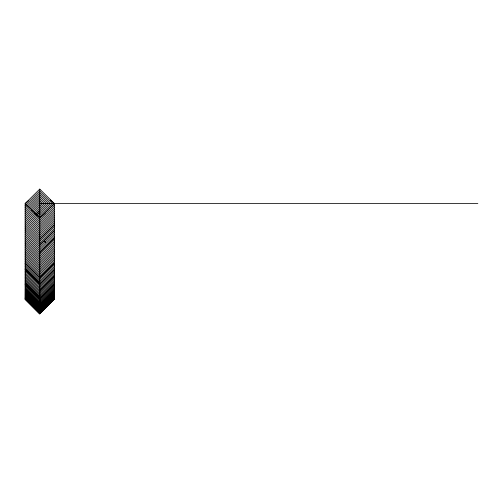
<?xml version="1.0" encoding="UTF-8"?>
<svg xmlns="http://www.w3.org/2000/svg" width="503" height="503" viewBox="0 0 503 503"><rect width="100%" height="100%" fill="white"/><g stroke="black" fill="none" stroke-linecap="round" stroke-linejoin="round"><path stroke-width="0.75" d="M39.756 307.823L54.355 293.243L39.756 307.817L25.15 293.243M54.355 294.129L39.756 308.71L25.15 294.129M54.355 294.953L39.756 309.534L25.15 294.953M54.355 295.714L39.756 310.301L25.15 295.714M54.355 296.412L39.756 311.005L25.15 296.412M54.355 297.04L39.756 311.634L25.15 297.04M39.756 312.2L54.355 297.6L39.756 312.193L25.15 297.6M54.355 298.09L39.756 312.684L25.15 298.09M54.355 298.499L39.756 313.099L25.15 298.499M39.756 313.426L54.355 298.826M41.378 311.866L39.756 313.488L25.15 298.826M46.785 306.459L48.948 304.296M39.756 313.727L54.355 299.071M39.756 313.828L25.15 299.228L39.756 313.891L54.355 299.228M39.756 290.495L54.355 275.965L39.756 290.489L25.15 275.965M54.355 277.442L39.756 291.973L25.15 277.442M54.355 278.895L39.756 293.425L25.15 278.895M54.355 280.309L39.756 294.846L25.15 280.309M54.355 281.693L39.756 296.229L25.15 281.693M39.756 297.581L25.15 283.038L39.756 297.581L54.355 283.038M54.355 285.616L39.756 300.165L25.15 285.616M54.355 286.848L39.756 301.398L25.15 286.848M54.355 288.03L39.756 302.592L25.15 288.03M39.756 303.737L25.15 289.175L39.756 303.73L54.355 289.175M39.756 304.831L54.355 290.269L39.756 304.831L25.15 290.269M39.756 305.881L54.355 291.312L39.756 305.881L25.15 291.312M39.756 306.88L25.15 292.306L39.756 306.874L54.355 292.306M39.756 210.336L35.424 214.624L39.756 210.336L44.082 214.624M39.756 212.247L36.505 215.466L39.756 212.247L43 215.466M37.587 216.296L39.756 214.152L41.919 216.296M38.674 217.126L39.756 216.057L40.837 217.126M39.756 239.29L54.355 224.81L39.756 239.29L25.15 224.81M54.355 226.721L39.756 241.201L25.15 226.721M54.355 228.632L39.756 243.112L25.15 228.632M39.756 245.018L54.355 230.537L39.756 245.011L25.15 230.537M54.355 232.43L39.756 246.91L25.15 232.43M54.355 234.323L39.756 248.803L25.15 234.323M54.355 236.209L39.756 250.689L25.15 236.209M39.756 252.569L54.355 238.082L39.756 252.569L25.15 238.082M54.355 239.95L39.756 254.436L25.15 239.95M54.355 241.811L39.756 256.297L25.15 241.811M54.355 243.666L39.756 258.152L25.15 243.666M54.355 245.502L39.756 259.994L25.15 245.502M54.355 247.331L39.756 261.824L25.15 247.331M54.355 249.148L39.756 263.641L25.15 249.148M54.355 250.959L39.756 265.452L25.15 250.959M54.355 252.751L39.756 267.244L25.15 252.751M54.355 254.531L39.756 269.023L25.15 254.531M54.355 256.297L39.756 270.79L25.15 256.297M54.355 258.045L39.756 272.544L25.15 258.045M54.355 259.774L39.756 274.28L25.15 259.774M54.355 261.491L39.756 275.996L25.15 261.491M54.355 264.867L39.756 279.372L25.15 264.867M54.355 266.521L39.756 281.032L25.15 266.521M39.756 282.673L25.15 268.156L39.756 282.667L54.355 268.156M54.355 271.356L39.756 285.874L25.15 271.356M54.355 272.922L39.756 287.446L25.15 272.922M54.355 274.456L39.756 288.98L25.15 274.456M54.355 299.291L54.355 203.583L39.756 189.109L25.15 203.583L25.15 299.291M25.691 204.979L39.756 191.046L54.355 205.52L39.756 219.993L25.15 205.52M26.772 205.846L39.756 192.982L52.733 205.846M27.854 206.708L39.756 194.919L51.652 206.708M28.935 207.576L39.756 196.849L50.57 207.576M30.017 208.437L39.756 198.786L49.489 208.437M31.098 209.292L39.756 200.716L48.407 209.292M31.639 210.688L39.756 202.646L47.867 210.688M32.72 211.543L39.756 204.57L46.785 211.543M33.802 212.392L39.756 206.494L45.704 212.392M34.342 213.781L39.756 208.418L45.163 213.781M39.756 313.891L39.756 218.057L54.355 203.583L50.269 200.012M54.355 207.456L39.756 221.93L25.15 207.456M54.355 209.393L39.756 223.866L25.15 209.393M54.355 211.323L39.756 225.803L25.15 211.323M54.355 213.259L39.756 227.733L25.15 213.259M54.355 215.19L39.756 229.664L25.15 215.19M54.355 217.12L39.756 231.594L25.15 217.12M54.355 219.05L39.756 233.524L25.15 219.05M54.355 220.974L39.756 235.448L25.15 220.974M54.355 222.892L39.756 237.372L25.15 222.892M28.652 200.521L25.15 203.583L39.756 218.057M39.756 203.583L477.85 203.583M44.622 241.295L45.704 242.371M39.756 304.114L38.674 303.039L39.756 304.133M25.15 299.071L39.756 313.671M39.756 189.109L39.756 217.956M54.355 284.346L39.756 298.895L25.15 284.346L39.756 298.895L54.355 284.346M54.355 263.188L39.756 277.694L25.15 263.188L39.756 277.694L54.355 263.188M54.355 269.771L39.756 284.283L25.15 269.771L39.756 284.283L54.355 269.771"/></g></svg>
